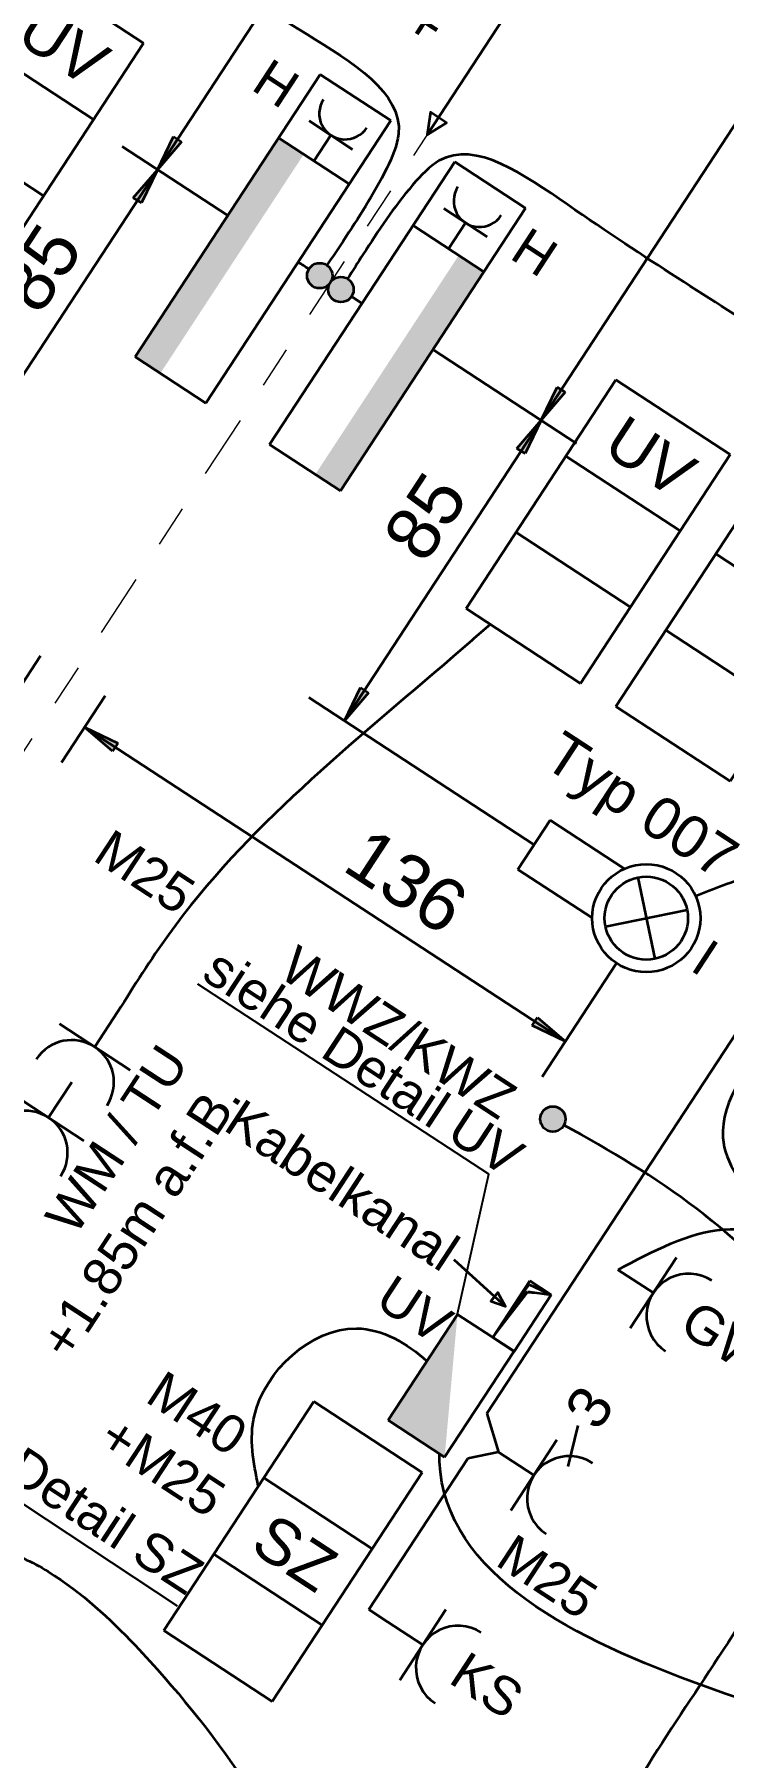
# Model space of a CAD drawing. Header units: metres. Extents: x 2696276 to 2696381, y 1245119 to 1245220.
# Drawn here: x 2696299.272 to 2696300.903, y 1245175.166 to 1245179.247 of the extents above; entities that cross this region are included whole.
import ezdxf
from ezdxf.lldxf.tags import DXFTag

# ---------------------------------------------------------------- set-up
doc = ezdxf.new("R2010")
doc.units = ezdxf.units.M
doc.linetypes.add('000_hbf_Strichpunkt 3_1_1mm Achsen', pattern=[0.25, 0.15, -0.05, 0, -0.05])
doc.linetypes.add('_Hiddenline_', pattern=[3, 2, -1])
for name, color, linetype, lineweight, true_color in [('005_231.2__Schaltgerätekombinationen', 1, 'Continuous', 35, 0xff0000), ('010_232.3__Installationssysteme', 40, 'Continuous', 35, 0xffbf00), ('011_232.51_Lichtinstallationen allgemein', 150, 'Continuous', 35, 0x0080ff), ('011_232.51_Lichtinstallationen allgemein_Deckenltg', 150, 'Continuous', 35, 0x0080ff), ('011_232.51_Lichtinstallationen allgemein_Wandltg', 150, 'STRICHPUNKT', 35, 0x0080ff), ('013_232.61_Kraftinstallationen allgemein', 1, 'Continuous', 35, 0xff0000), ('013_232.61_Kraftinstallationen allgemein_Bodenltg', 1, 'STRICHLINIE', 35, 0xff0000), ('013_232.61_Kraftinstallationen allgemein_Deckenltg', 1, 'Continuous', 35, 0xff0000), ('016_232.70_HLKS-Installation_Bodenltg', 5, 'STRICHLINIE', 35, 0x0000ff), ('018_233.01_Innenleuchten', 150, 'Continuous', 35, 0x0080ff), ('044_237.31_KNX Installationen_Deckenltg', 134, 'Continuous', 35, 0x009999), ('E_Verteilungen', 1, 'Continuous', 35, 0xff0000)]:
    doc.layers.add(name, color=color, linetype=linetype, lineweight=lineweight, true_color=true_color)
doc.layers.add('1_M01_Achsen.V', color=7, linetype='Continuous')
doc.layers.add('X_Mass', color=7, linetype='Continuous', lineweight=35)
doc.styles.get("Standard").update_dxf_attribs({"font": 'arial.ttf'})
tags = doc.linetypes.add('STRICHLINIE', pattern=[19.05, 12.7, -6.35]).pattern_tags.tags
tags[6:7] = [DXFTag(74, 4), DXFTag(75, 0), DXFTag(340, '0'), DXFTag(46, 0.0), DXFTag(50, 0.0), DXFTag(44, 0.0), DXFTag(45, 0.0)]
tags[4:5] = [DXFTag(74, 4), DXFTag(75, 0), DXFTag(340, '0'), DXFTag(46, 0.0), DXFTag(50, 0.0), DXFTag(44, 0.0), DXFTag(45, 0.0)]
tags = doc.linetypes.add('STRICHPUNKT', pattern=[25.4, 12.7, -6.35, 0, -6.35]).pattern_tags.tags
tags[10:11] = [DXFTag(74, 4), DXFTag(75, 0), DXFTag(340, '0'), DXFTag(46, 0.0), DXFTag(50, 0.0), DXFTag(44, 0.0), DXFTag(45, 0.0)]
tags[8:9] = [DXFTag(74, 4), DXFTag(75, 0), DXFTag(340, '0'), DXFTag(46, 0.0), DXFTag(50, 0.0), DXFTag(44, 0.0), DXFTag(45, 0.0)]
tags[6:7] = [DXFTag(74, 4), DXFTag(75, 0), DXFTag(340, '0'), DXFTag(46, 0.0), DXFTag(50, 0.0), DXFTag(44, 0.0), DXFTag(45, 0.0)]
tags[4:5] = [DXFTag(74, 4), DXFTag(75, 0), DXFTag(340, '0'), DXFTag(46, 0.0), DXFTag(50, 0.0), DXFTag(44, 0.0), DXFTag(45, 0.0)]

# ---------------------------------------------------------------- blocks, each defined once
blk = doc.blocks.new('Maß-A0S2JCAI73', base_point=(-99.38, 748.96))
at = {"color": 0, "linetype": 'ByBlock', "lineweight": -2, "ltscale": 0.35}
for p, q in [((-45, 1023.96), (-24.35, 1023.96)), ((-36.14, 1015.29), (-35, 1023.96)), ((-35, 1023.96), (-33.86, 1015.29)), ((-35, 1023.96), (-35, 748.96)), ((-33.86, 1015.29), (-36.14, 1015.29)), ((-35, 833.95), (-36.14, 842.62)), ((-36.14, 842.62), (-33.86, 842.62)), ((-33.86, 842.62), (-35, 833.95)), ((-45, 833.95), (-15.11, 833.95)), ((-36.14, 825.27), (-35, 833.95)), ((-35, 833.95), (-33.86, 825.27)), ((-33.86, 825.27), (-36.14, 825.27)), ((-35, 748.96), (-36.14, 757.63)), ((-36.14, 757.63), (-33.86, 757.63)), ((-33.86, 757.63), (-35, 748.96)), ((-25, 748.96), (-99.38, 748.96))]:
    blk.add_line(p, q, dxfattribs=at)
for points in [[(-35, 1023.96), (-33.86, 1015.29), (-36.14, 1015.29)], [(-35, 833.95), (-36.14, 842.62), (-33.86, 842.62)], [(-35, 833.95), (-33.86, 825.27), (-36.14, 825.27)], [(-35, 748.96), (-36.14, 757.63), (-33.86, 757.63)]]:
    blk.add_solid(points, dxfattribs=at)
at = {"color": 0, "linetype": 'ByBlock', "lineweight": -2, "ltscale": 0.35, "char_height": 12.5, "attachment_point": 1, "rotation": 90}
for s, insert in [('{\\fArial;190}', (-51.71, 988.59)), ('{\\fArial;85}', (-51.79, 789.5))]:
    blk.add_mtext(s, dxfattribs=dict(at, insert=insert))
blk = doc.blocks.new('1_Anschlusspunkt-A0S2JCBC73', base_point=(163.46, 694.02))
at = {"lineweight": -2}
blk.add_hatch(color=0, dxfattribs=at).paths.add_polyline_path([(166.41, 700.02), (167.19, 699.93), (167.93, 699.64), (168.56, 699.16), (169.05, 698.54), (169.35, 697.81), (169.46, 697.02), (169.35, 696.24), (169.05, 695.51), (168.56, 694.88), (167.93, 694.41), (167.19, 694.11), (166.41, 694.02), (165.64, 694.14), (164.93, 694.44), (164.32, 694.92), (163.85, 695.54), (163.56, 696.25), (163.46, 697.02), (163.56, 697.79), (163.85, 698.51), (164.32, 699.13), (164.93, 699.6), (165.64, 699.91)])
at = {"color": 0, "lineweight": -2}
blk.add_circle((166.46, 697.02), 3, dxfattribs=at)
blk = doc.blocks.new('0_232.51_Lichtinstallationen allgemein_AP-Ltg-A0S2JCCI73', base_point=(19.89, 833.98))
at = {"color": 0, "linetype": 'ByBlock', "lineweight": -2, "ltscale": 0.35}
blk.add_line((22.89, 833.98), (19.89, 833.98), dxfattribs=at)
blk = doc.blocks.new('0_232.61_Kraftinstallationen allgemein_Bodenltg-A0S2JCE473', base_point=(198.89, 675.62))
at = {"color": 0, "linetype": 'ByBlock', "lineweight": -2, "ltscale": 0.35}
blk.add_open_spline([(198.89, 675.62), (203.45, 683.92), (217.29, 709.12), (257.95, 703.39), (282.74, 704.16), (289.34, 706.32)], degree=3, knots=[0, 0, 0, 0, 26.752991, 81.225484, 102.067015, 102.067015, 102.067015, 102.067015], dxfattribs=at)
blk = doc.blocks.new('0_232.3_Lichtinstallationen allgemein_Wandltg-A0S2JCEC73', base_point=(4.89, 833.84))
at = {"color": 0, "lineweight": -2}
blk.add_open_spline([(7.89, 833.89), (6.89, 833.87), (5.89, 833.85), (4.89, 833.84)], degree=3, dxfattribs=at)
blk = doc.blocks.new('Maß-A0S2JCF273', base_point=(-131.11, 704))
at = {"color": 0, "linetype": 'ByBlock', "lineweight": -2, "ltscale": 0.35}
for p, q in [((-131.11, 704), (-131.11, 736.16)), ((4.89, 704), (4.89, 722.4)), ((-131.11, 714), (-122.43, 715.14)), ((-122.43, 715.14), (-122.43, 712.86)), ((-3.79, 712.86), (-3.79, 715.14)), ((-3.79, 715.14), (4.89, 714)), ((-122.43, 712.86), (-131.11, 714)), ((-131.11, 714), (4.89, 714)), ((4.89, 714), (-3.79, 712.86))]:
    blk.add_line(p, q, dxfattribs=at)
for points in [[(-131.11, 714), (-122.43, 715.14), (-122.43, 712.86)], [(4.89, 714), (-3.79, 712.86), (-3.79, 715.14)]]:
    blk.add_solid(points, dxfattribs=at)
at = {"color": 0, "linetype": 'ByBlock', "lineweight": -2, "ltscale": 0.35, "insert": (-95.77, 730.75), "char_height": 12.5, "attachment_point": 1}
blk.add_mtext('{\\fArial;136}', dxfattribs=at)
blk = doc.blocks.new('0_232.51_Lichtinstallationen allgemein_Deckenltg-A0S2JCG073', base_point=(165.87, 759.7))
at = {"color": 0, "linetype": 'ByBlock', "lineweight": -2, "ltscale": 0.35}
blk.add_open_spline([(418.39, 873.13), (415.94, 872.3), (399.6, 866.76), (351.05, 872.55), (267.06, 842.68), (197.06, 801.98), (168.46, 763.53), (165.87, 759.7)], degree=3, knots=[0, 0, 0, 0, 7.756546, 51.594232, 141.572496, 271.081055, 284.960106, 284.960106, 284.960106, 284.960106], dxfattribs=at)
blk = doc.blocks.new('0_232.51_Lichtinstallationen allgemein_Deckenltg-A0S2JCGW73', base_point=(285.32, 418.48))
at = {"color": 0, "linetype": 'ByBlock', "lineweight": -2, "ltscale": 0.35}
blk.add_open_spline([(285.6, 648.37), (285.87, 630.88), (287.07, 552.49), (315.75, 447.68), (380.82, 420.72), (387.89, 418.48)], degree=3, knots=[0, 0, 0, 0, 53.383036, 239.232354, 261.509464, 261.509464, 261.509464, 261.509464], dxfattribs=at)
blk = doc.blocks.new('LED-Deckenleuchte mit Trafotunnel-A0S2JCHO73', base_point=(127.16, 736.16))
at = {"color": 0, "lineweight": -2}
for p, q in [((127.16, 742), (127.16, 755.92)), ((127.16, 755.92), (148.15, 755.92)), ((151.93, 742), (165.86, 755.92)), ((151.93, 755.92), (165.86, 742)), ((148.15, 742), (127.16, 742))]:
    blk.add_line(p, q, dxfattribs=at)
for radius in [12.8, 9.85]:
    blk.add_circle((158.89, 748.96), radius, dxfattribs=at)
blk = doc.blocks.new('Bemerkung-A0S2JCHQ73', base_point=(118.11, 765.75))
at = {"color": 0, "lineweight": -2, "insert": (118.11, 775.75), "char_height": 10, "attachment_point": 1}
blk.add_mtext('{\\fArial;Typ 007}', dxfattribs=at)
blk = doc.blocks.new('Gruppenzuleitung-A0S2JCHS73', base_point=(155.76, 545.26))
at = {"color": 0, "linetype": 'ByBlock', "lineweight": -2, "ltscale": 0.35}
for p, q in [((186.42, 610.06), (155.76, 610.06)), ((155.76, 610.06), (155.76, 545.26)), ((186.42, 545.26), (186.42, 610.06)), ((155.76, 588.46), (186.42, 588.46)), ((155.76, 566.86), (186.42, 566.86)), ((155.76, 545.26), (186.42, 545.26))]:
    blk.add_line(p, q, dxfattribs=at)
at = {"color": 0, "linetype": 'ByBlock', "lineweight": -2, "ltscale": 0.35, "insert": (161.99, 583.06), "char_height": 10.8, "attachment_point": 1}
blk.add_mtext('{\\fArial;SZ}', dxfattribs=at)
blk = doc.blocks.new('0_232.61_Kraftinstallationen allgemein_Deckenltg-A0S2JCIW73', base_point=(-63.8, 661.96))
at = {"color": 0, "linetype": 'ByBlock', "lineweight": -2, "ltscale": 0.35}
blk.add_open_spline([(-63.8, 792.43), (-62.56, 786.53), (-54.67, 751.99), (-38.26, 709.54), (-38.54, 670.98), (-38.61, 661.96)], degree=3, knots=[0, 0, 0, 0, 18.08326, 106.400448, 133.359213, 133.359213, 133.359213, 133.359213], dxfattribs=at)
blk = doc.blocks.new('0_232.51_Lichtinstallationen allgemein_AP-Ltg-A0S2JCJA73', base_point=(191.59, 623.97))
at = {"color": 0, "linetype": 'ByBlock', "lineweight": -2, "ltscale": 0.35}
for p, q in [((198.89, 831.04), (191.59, 826.73)), ((191.59, 826.73), (191.59, 630.12)), ((191.59, 630.12), (198.89, 623.97))]:
    blk.add_line(p, q, dxfattribs=at)
blk = doc.blocks.new('0_232.51_Lichtinstallationen allgemein_Deckenltg-A0S2JCM473', base_point=(16.74, 836.97))
at = {"color": 0, "linetype": 'ByBlock', "lineweight": -2, "ltscale": 0.35}
blk.add_open_spline([(418.39, 874.75), (413.36, 873.84), (396.99, 870.85), (363.83, 877.24), (314.8, 879.97), (248.54, 880.92), (179.62, 879.93), (109.15, 880.49), (64.43, 879.37), (20.42, 881.22), (16.68, 859.82), (16.73, 848.3), (16.77, 839.26), (16.82, 836.97)], degree=3, knots=[0, 0, 0, 0, 15.268094, 49.674885, 99.570193, 163.088545, 247.762841, 308.628162, 368.074305, 400.157717, 408.76289, 428.867131, 435.74711, 435.74711, 435.74711, 435.74711], dxfattribs=at)
blk = doc.blocks.new('Maß-A0S2JCNA73', base_point=(22.88, 704))
at = {"color": 0, "linetype": 'ByBlock', "lineweight": -2, "ltscale": 0.35}
for p, q in [((158.89, 704), (158.89, 736.16)), ((22.88, 704), (22.88, 722.9)), ((22.88, 714), (31.55, 715.14)), ((31.55, 715.14), (31.55, 712.86)), ((150.22, 712.86), (150.22, 715.14)), ((150.22, 715.14), (158.89, 714)), ((31.55, 712.86), (22.88, 714)), ((158.89, 714), (22.88, 714)), ((158.89, 714), (150.22, 712.86))]:
    blk.add_line(p, q, dxfattribs=at)
for points in [[(22.88, 714), (31.55, 715.14), (31.55, 712.86)], [(158.89, 714), (150.22, 712.86), (150.22, 715.14)]]:
    blk.add_solid(points, dxfattribs=at)
at = {"color": 0, "linetype": 'ByBlock', "lineweight": -2, "ltscale": 0.35, "insert": (92.05, 731.53), "char_height": 12.5, "attachment_point": 1}
blk.add_mtext('{\\fArial;136}', dxfattribs=at)
blk = doc.blocks.new('Maß-A0S2JCNU73', base_point=(42.89, 748.96))
at = {"color": 0, "linetype": 'ByBlock', "lineweight": -2, "ltscale": 0.35}
for p, q in [((83.5, 1023.97), (55.59, 1023.97)), ((72.36, 1015.3), (73.5, 1023.97)), ((73.5, 1023.97), (74.64, 1015.3)), ((73.5, 1023.97), (73.5, 748.96)), ((74.64, 1015.3), (72.36, 1015.3)), ((73.5, 834), (72.36, 842.68)), ((72.36, 842.68), (74.64, 842.68)), ((74.64, 842.68), (73.5, 834)), ((83.5, 834), (42.89, 834)), ((72.36, 825.32), (73.5, 834)), ((73.5, 834), (74.64, 825.32)), ((74.64, 825.32), (72.36, 825.32)), ((73.5, 748.96), (72.36, 757.63)), ((72.36, 757.63), (74.64, 757.63)), ((74.64, 757.63), (73.5, 748.96)), ((63.5, 748.96), (127.16, 748.96))]:
    blk.add_line(p, q, dxfattribs=at)
for points in [[(73.5, 1023.97), (74.64, 1015.3), (72.36, 1015.3)], [(73.5, 834), (72.36, 842.68), (74.64, 842.68)], [(73.5, 834), (74.64, 825.32), (72.36, 825.32)], [(73.5, 748.96), (72.36, 757.63), (74.64, 757.63)]]:
    blk.add_solid(points, dxfattribs=at)
at = {"color": 0, "linetype": 'ByBlock', "lineweight": -2, "ltscale": 0.35, "char_height": 12.5, "attachment_point": 1, "rotation": 90}
for s, insert in [('{\\fArial;190}', (56.69, 986.03)), ('{\\fArial;85}', (56.75, 790.17))]:
    blk.add_mtext(s, dxfattribs=dict(at, insert=insert))
blk = doc.blocks.new('0_232.51_Lichtinstallationen allgemein_Deckenltg-A0S2JCNW73', base_point=(106.96, 388.61))
at = {"color": 0, "linetype": 'ByBlock', "lineweight": -2, "ltscale": 0.35}
blk.add_open_spline([(106.96, 527.05), (108.33, 531.73), (110.99, 540.87), (130.8, 542.86), (169.63, 535.93), (253.71, 501.79), (308.92, 417.85), (372.45, 393.83), (387.89, 388.61)], degree=3, knots=[0, 0, 0, 0, 13.300958, 25.971751, 52.94677, 135.589098, 286.803525, 335.714819, 335.714819, 335.714819, 335.714819], dxfattribs=at)
blk = doc.blocks.new('Steckdose T13_ UP-A0S2JCRK73', base_point=(198.89, 565.97))
at = {"color": 0, "lineweight": -2}
for p, q in [((208.89, 585.97), (208.89, 565.97)), ((208.89, 575.97), (198.89, 575.97))]:
    blk.add_line(p, q, dxfattribs=at)
blk.add_ellipse((218.89, 575.97), major_axis=(0, 10), ratio=1, start_param=0, end_param=3.141593, dxfattribs=at)
blk = doc.blocks.new('Gruppenzuleitung-A0S2JCV073', base_point=(-86.48, 792.43))
at = {"color": 0, "linetype": 'ByBlock', "lineweight": -2, "ltscale": 0.35}
for p, q in [((-86.48, 792.43), (-86.48, 857.23)), ((-86.48, 857.23), (-54.14, 857.23)), ((-54.14, 857.23), (-54.14, 792.43)), ((-54.14, 835.63), (-86.48, 835.63)), ((-54.14, 814.03), (-86.48, 814.03)), ((-54.14, 792.43), (-86.48, 792.43))]:
    blk.add_line(p, q, dxfattribs=at)
at = {"color": 0, "linetype": 'ByBlock', "lineweight": -2, "ltscale": 0.35, "insert": (-80.15, 851.83), "char_height": 10.8, "attachment_point": 1}
blk.add_mtext('{\\fArial;UV}', dxfattribs=at)
blk = doc.blocks.new('Spiegelschrank mit Steckdose L.-A0S2JCVM73', base_point=(22.89, 794))
at = {"color": 0, "lineweight": -2}
for p, q in [((22.89, 794), (22.89, 874)), ((22.89, 874), (42.89, 874)), ((42.89, 874), (42.89, 794)), ((26.76, 863.33), (39.02, 863.33)), ((32.89, 863.33), (32.89, 856)), ((22.89, 856), (42.89, 856)), ((42.89, 794), (22.89, 794))]:
    blk.add_line(p, q, dxfattribs=at)
blk.add_ellipse((32.89, 869.46), major_axis=(-6.13, 0), ratio=1, start_param=0, end_param=3.141593, dxfattribs=at)
blk.add_solid([(35.8, 856), (42.89, 856), (35.8, 794), (42.89, 794)], dxfattribs=at)
blk = doc.blocks.new('Steckdose T13_ UP_ 3-fach-A0S2JCVW73', base_point=(198.89, 613.97))
at = {"color": 0, "lineweight": -2}
for p, q in [((214.58, 630.14), (211.2, 639.59)), ((208.89, 613.97), (208.89, 633.97)), ((208.89, 623.97), (198.89, 623.97))]:
    blk.add_line(p, q, dxfattribs=at)
blk.add_ellipse((218.89, 623.97), major_axis=(0, 10), ratio=1, start_param=0, end_param=3.141593, dxfattribs=at)
at = {"color": 0, "lineweight": -2, "insert": (206.02, 640.76), "char_height": 10, "attachment_point": 1, "rotation": 90}
blk.add_mtext('{\\fArial;3}', dxfattribs=at)
blk = doc.blocks.new('Gruppenzuleitung-A0S2JCX473', base_point=(83.05, 786.95))
at = {"color": 0, "linetype": 'ByBlock', "lineweight": -2, "ltscale": 0.35}
for p, q in [((115.39, 851.75), (83.05, 851.75)), ((83.05, 851.75), (83.05, 786.95)), ((115.39, 786.95), (115.39, 851.75)), ((83.05, 830.15), (115.39, 830.15)), ((83.05, 808.55), (115.39, 808.55)), ((83.05, 786.95), (115.39, 786.95))]:
    blk.add_line(p, q, dxfattribs=at)
at = {"color": 0, "linetype": 'ByBlock', "lineweight": -2, "ltscale": 0.35, "insert": (89.39, 846.35), "char_height": 10.8, "attachment_point": 1}
blk.add_mtext('{\\fArial;UV}', dxfattribs=at)
blk = doc.blocks.new('Unterverteiler-A0S2JCY473', base_point=(172.89, 615.96))
at = {"color": 0, "lineweight": -2}
for p, q in [((172.89, 615.96), (172.89, 645.96)), ((172.89, 645.96), (188.89, 645.96)), ((188.89, 645.96), (188.89, 615.96)), ((188.89, 615.96), (172.89, 615.96))]:
    blk.add_line(p, q, dxfattribs=at)
blk.add_solid([(188.89, 615.96), (172.89, 615.96), (172.89, 645.96)], dxfattribs=at)
blk = doc.blocks.new('Kabelkanal-A0S2JCYU73', base_point=(182.89, 645.96))
at = {"color": 0, "lineweight": -2}
for p, q in [((188.89, 661.96), (182.89, 661.96)), ((182.89, 645.96), (182.89, 661.96)), ((183.19, 661.16), (188.89, 661.96)), ((183.8, 659.55), (188.89, 661.96)), ((188.89, 645.96), (188.89, 661.96)), ((182.89, 645.96), (183.19, 661.16)), ((182.89, 645.96), (183.8, 659.55)), ((188.89, 645.96), (182.89, 645.96))]:
    blk.add_line(p, q, dxfattribs=at)
at = {"color": 0, "linetype": '_Hiddenline_', "lineweight": 18}
for p, q in [((188.89, 661.96), (183.94, 659.16)), ((183.94, 659.16), (182.89, 645.96))]:
    blk.add_line(p, q, dxfattribs=at)
blk = doc.blocks.new('0_232.70_HLKS-Installation_Bodenltg-A0S2JCYW73', base_point=(169.45, 670.27))
at = {"color": 0, "lineweight": -2}
blk.add_open_spline([(354.27, 687.99), (353.32, 685.8), (346.37, 669.68), (313.09, 670.12), (276.58, 671.6), (234.75, 699.17), (193.93, 699.29), (169.45, 697.27)], degree=3, knots=[0, 0, 0, 0, 6.994743, 51.51331, 77.301886, 120.453692, 194.166836, 194.166836, 194.166836, 194.166836], dxfattribs=at)
blk = doc.blocks.new('0_237.31_KNX Installationen_Deckenltg-A0S2JD3G73', base_point=(187.45, 598.3))
at = {"color": 0, "linetype": 'ByBlock', "lineweight": -2, "ltscale": 0.35}
blk.add_open_spline([(436.17, 702.69), (425.13, 691.74), (378.6, 645.55), (302.71, 605.41), (203.45, 592.22), (187.77, 615.47), (187.45, 615.96)], degree=3, knots=[0, 0, 0, 0, 46.241143, 194.895638, 276.882728, 278.643464, 278.643464, 278.643464, 278.643464], dxfattribs=at)
blk = doc.blocks.new('0_232.61_Kraftinstallationen allgemein_Deckenltg-A0S2JD5O73', base_point=(66.16, 661.96))
at = {"color": 0, "linetype": 'ByBlock', "lineweight": -2, "ltscale": 0.35}
blk.add_open_spline([(89.88, 786.95), (88.84, 783.22), (79.33, 749.28), (65.44, 707.98), (66.24, 669.23), (66.39, 661.96)], degree=3, knots=[0, 0, 0, 0, 11.616927, 105.871692, 127.637931, 127.637931, 127.637931, 127.637931], dxfattribs=at)
blk = doc.blocks.new('1_Anschlusspunkt-A0S2JD6K73', base_point=(7.89, 830.97))
at = {"lineweight": -2}
blk.add_hatch(color=0, dxfattribs=at).paths.add_polyline_path([(13.89, 834.02), (13.8, 833.24), (13.51, 832.5), (13.03, 831.87), (12.41, 831.38), (11.68, 831.08), (10.89, 830.97), (10.11, 831.08), (9.38, 831.38), (8.75, 831.87), (8.28, 832.5), (7.99, 833.24), (7.89, 834.02), (8.01, 834.79), (8.31, 835.5), (8.79, 836.11), (9.41, 836.58), (10.13, 836.87), (10.89, 836.97), (11.66, 836.87), (12.38, 836.58), (13, 836.11), (13.48, 835.5), (13.78, 834.79)])
at = {"color": 0, "lineweight": -2}
blk.add_circle((10.89, 833.97), 3, dxfattribs=at)
blk = doc.blocks.new('0_232.61_Kraftinstallationen allgemein_Deckenltg-A0S2JDBM73', base_point=(144.45, 586.07))
at = {"color": 0, "linetype": 'ByBlock', "lineweight": -2, "ltscale": 0.35}
blk.add_open_spline([(155.76, 586.07), (151.75, 590.16), (140.16, 601.97), (147.85, 632.81), (166.85, 633.72), (172.89, 632.69)], degree=3, knots=[0, 0, 0, 0, 16.809467, 48.553845, 66.942485, 66.942485, 66.942485, 66.942485], dxfattribs=at)
blk = doc.blocks.new('0_232.51_Lichtinstallationen allgemein_AP-Ltg-A0S2JDCI73', base_point=(193.64, 575.97))
at = {"color": 0, "linetype": 'ByBlock', "lineweight": -2, "ltscale": 0.35}
for p, q in [((198.89, 623.97), (193.64, 618.72)), ((193.64, 618.72), (193.64, 575.97)), ((193.64, 575.97), (198.89, 575.97))]:
    blk.add_line(p, q, dxfattribs=at)
blk = doc.blocks.new('Steckdose T23_ UP-A0S2JDIW73', base_point=(56.39, 621.96))
at = {"color": 0, "lineweight": -2}
for p, q in [((66.39, 631.96), (66.39, 641.96)), ((56.39, 631.96), (76.39, 631.96))]:
    blk.add_line(p, q, dxfattribs=at)
blk.add_ellipse((66.39, 621.96), major_axis=(10, 0), ratio=1, start_param=0, end_param=3.141592, dxfattribs=at)
blk = doc.blocks.new('Spiegelschrank mit Steckdose L.-A0S2JDLK73', base_point=(-15.11, 793.95))
at = {"color": 0, "lineweight": -2}
for p, q in [((-15.11, 873.95), (-15.11, 793.95)), ((4.89, 873.95), (-15.11, 873.95)), ((4.89, 793.95), (4.89, 873.95)), ((1.02, 863.28), (-11.24, 863.28)), ((-5.11, 863.28), (-5.11, 855.95)), ((4.89, 855.95), (-15.11, 855.95)), ((-15.11, 793.95), (4.89, 793.95))]:
    blk.add_line(p, q, dxfattribs=at)
blk.add_ellipse((-5.11, 869.41), major_axis=(-6.13, 0), ratio=1, start_param=0, end_param=3.141593, dxfattribs=at)
blk.add_solid([(-8.01, 855.95), (-15.11, 855.95), (-8.01, 793.95), (-15.11, 793.95)], dxfattribs=at)
blk = doc.blocks.new('Bemerkung 1-A0S2JDLO73', base_point=(-6.42, 893.77))
at = {"color": 0, "lineweight": -2, "insert": (-6.42, 893.77), "char_height": 10, "attachment_point": 1, "rotation": 90}
blk.add_mtext('{\\fArial;+1.95m a.f.B.}', dxfattribs=at)
blk = doc.blocks.new('Steckdose T23_ UP-A0S2JDNG73', base_point=(56.39, 641.96))
at = {"color": 0, "lineweight": -2}
for p, q in [((66.39, 651.96), (66.39, 661.96)), ((56.39, 651.96), (76.39, 651.96))]:
    blk.add_line(p, q, dxfattribs=at)
blk.add_ellipse((66.39, 641.96), major_axis=(10, 0), ratio=1, start_param=0, end_param=3.141592, dxfattribs=at)
blk = doc.blocks.new('0_232.51_Lichtinstallationen allgemein_Deckenltg-A0S2JDO873', base_point=(197.85, 390.18))
at = {"color": 0, "linetype": 'ByBlock', "lineweight": -2, "ltscale": 0.35}
blk.add_open_spline([(198.89, 745.71), (198.09, 733.99), (196.15, 705.6), (255.28, 705.86), (271.33, 642.28), (266.51, 573.65), (280.37, 477.65), (339.43, 417.42), (380.63, 393.73), (387.89, 390.18)], degree=3, knots=[0, 0, 0, 0, 30.503879, 73.928971, 130.666595, 196.741161, 289.897853, 408.484835, 432.7262, 432.7262, 432.7262, 432.7262], dxfattribs=at)
blk = doc.blocks.new('Steckdose T13_ UP-A0S2JDRO73', base_point=(198.89, 665.62))
at = {"color": 0, "lineweight": -2}
for p, q in [((208.89, 665.62), (208.89, 685.62)), ((208.89, 675.62), (198.89, 675.62))]:
    blk.add_line(p, q, dxfattribs=at)
blk.add_ellipse((218.89, 675.62), major_axis=(0, 10), ratio=1, start_param=0, end_param=3.141593, dxfattribs=at)
blk = doc.blocks.new('0_232.51_Lichtinstallationen allgemein_Deckenltg-A0S2JDTG73', base_point=(-390.61, 836.97))
at = {"color": 0, "linetype": 'ByBlock', "lineweight": -2, "ltscale": 0.35}
blk.add_open_spline([(-390.61, 874.75), (-385.57, 873.84), (-369.2, 870.85), (-336.04, 877.24), (-287.01, 879.97), (-220.75, 880.92), (-151.83, 879.93), (-81.36, 880.49), (-36.64, 879.37), (7.36, 881.22), (11.11, 859.82), (11.05, 848.3), (11.01, 839.26), (10.97, 836.97)], degree=3, knots=[0, 0, 0, 0, 15.268094, 49.674885, 99.570193, 163.088545, 247.762841, 308.628162, 368.074305, 400.157717, 408.76289, 428.867131, 435.747106, 435.747106, 435.747106, 435.747106], dxfattribs=at)
blk = doc.blocks.new('Gruppenzuleitung-A0S2JDXM73', base_point=(125.39, 786.95))
at = {"color": 0, "linetype": 'ByBlock', "lineweight": -2, "ltscale": 0.35}
for p, q in [((125.39, 786.95), (125.39, 851.75)), ((125.39, 851.75), (157.73, 851.75)), ((157.73, 851.75), (157.73, 786.95)), ((157.73, 830.15), (125.39, 830.15)), ((157.73, 808.55), (125.39, 808.55)), ((157.73, 786.95), (125.39, 786.95))]:
    blk.add_line(p, q, dxfattribs=at)
at = {"color": 0, "linetype": 'ByBlock', "lineweight": -2, "ltscale": 0.35, "insert": (131.73, 846.35), "char_height": 10.8, "attachment_point": 1}
blk.add_mtext('{\\fArial;UV}', dxfattribs=at)
blk = doc.blocks.new('1_Anschlusspunkt-A0S2JDZ673', base_point=(13.89, 830.97))
at = {"lineweight": -2}
blk.add_hatch(color=0, dxfattribs=at).paths.add_polyline_path([(16.84, 836.97), (17.63, 836.88), (18.36, 836.59), (19, 836.11), (19.48, 835.49), (19.79, 834.76), (19.89, 833.97), (19.79, 833.19), (19.48, 832.46), (19, 831.83), (18.36, 831.36), (17.63, 831.06), (16.84, 830.97), (16.08, 831.09), (15.36, 831.39), (14.75, 831.87), (14.29, 832.49), (13.99, 833.2), (13.89, 833.97), (13.99, 834.74), (14.29, 835.46), (14.75, 836.08), (15.36, 836.55), (16.08, 836.86)])
at = {"color": 0, "lineweight": -2}
blk.add_circle((16.89, 833.97), 3, dxfattribs=at)
blk = doc.blocks.new('A$C4181af03')
at = {"layer": '1_M01_Achsen.V', "color": 62, "linetype": '000_hbf_Strichpunkt 3_1_1mm Achsen', "lineweight": 13, "true_color": 0x8cbb26}
blk.add_line((0.1389, 17.8496), (0.1389, -15.1504), dxfattribs=at)
blk.add_line((0.1389, 17.8496), (0.1389, -15.1504), dxfattribs=at)
blk = doc.blocks.new('A$Ccc2696ef')
blk.add_blockref('A$C4181af03', (0, 0))

msp = doc.modelspace()

# ---------------------------------------------------------------- linework, layer by layer
at = {"linetype": 'Continuous', "ltscale": 0.35}
for points in [[(2696300.2732, 1245176.2153), (2696300.2734, 1245176.2163), (2696300.3473, 1245176.5472), (2696299.6589, 1245176.9977), (2696299.6589, 1245176.9977)], [(2696297.711, 1245175.2022), (2696298.5225, 1245176.2439), (2696299.6096, 1245175.5249)]]:
    msp.add_lwpolyline(points, dxfattribs=at)
at = {"layer": '010_232.3__Installationssysteme', "linetype": 'Continuous', "ltscale": 0.35}
msp.add_lwpolyline([(2696300.2648, 1245176.3451), (2696300.3867, 1245176.2338), (2696300.3685, 1245176.2669), (2696300.3522, 1245176.2467), (2696300.3862, 1245176.2348)], dxfattribs=at)
at = {"layer": '018_233.01_Innenleuchten', "linetype": 'Continuous', "ltscale": 0.35}
msp.add_lwpolyline([(2696300.4501, 1245179.5406), (2696300.5192, 1245179.4953), (2696300.2011, 1245179.0092), (2696300.2474, 1245179.0374), (2696300.2097, 1245179.0628), (2696300.2015, 1245179.0091)], dxfattribs=at)

# ---------------------------------------------------------------- block references
at = {"rotation": 326.8000002754653}
msp.add_blockref('A$Ccc2696ef', (2696295.2894, 1245171.7568), dxfattribs=at)
at = {"layer": '005_231.2__Schaltgerätekombinationen', "linetype": 'Continuous', "ltscale": 0.35, "xscale": 0.01, "yscale": 0.01, "zscale": 0.01, "rotation": 326.8000002754653}
msp.add_blockref('Unterverteiler-A0S2JCY473', (2696300.1089, 1245175.9643), dxfattribs=at)
at = {"layer": '010_232.3__Installationssysteme', "linetype": 'Continuous', "ltscale": 0.35, "xscale": 0.01, "yscale": 0.01, "zscale": 0.01, "rotation": 326.8000002754653}
msp.add_blockref('Kabelkanal-A0S2JCYU73', (2696300.3568, 1245176.1605), dxfattribs=at)
at = {"layer": '011_232.51_Lichtinstallationen allgemein', "linetype": 'Continuous', "ltscale": 0.35, "xscale": 0.01, "yscale": 0.01, "zscale": 0.01, "rotation": 326.8000002754653}
for name, p in [('Spiegelschrank mit Steckdose L.-A0S2JDLK73', (2696299.5104, 1245178.483)), ('Spiegelschrank mit Steckdose L.-A0S2JCVM73', (2696299.8286, 1245178.2754)), ('1_Anschlusspunkt-A0S2JD6K73', (2696299.9056, 1245178.6669)), ('1_Anschlusspunkt-A0S2JDZ673', (2696299.9558, 1245178.634)), ('Bemerkung-A0S2JCHQ73', (2696300.4706, 1245177.5176)), ('Steckdose T13_ UP_ 3-fach-A0S2JCVW73', (2696300.3155, 1245175.8052)), ('Steckdose T13_ UP-A0S2JCRK73', (2696300.0527, 1245175.4036))]:
    msp.add_blockref(name, p, dxfattribs=at)
at = {"layer": '011_232.51_Lichtinstallationen allgemein_Deckenltg', "ltscale": 0.35, "xscale": 0.01, "yscale": 0.01, "zscale": 0.01, "rotation": 326.8000002754653}
for name, p in [('0_232.51_Lichtinstallationen allgemein_Deckenltg-A0S2JDTG73', (2696296.6039, 1245180.8991)), ('0_232.51_Lichtinstallationen allgemein_Deckenltg-A0S2JCM473', (2696300.0124, 1245178.6687)), ('0_232.51_Lichtinstallationen allgemein_Deckenltg-A0S2JCG073', (2696300.8371, 1245177.2055)), ('0_232.51_Lichtinstallationen allgemein_Deckenltg-A0S2JDO873', (2696299.0814, 1245173.9384)), ('0_232.51_Lichtinstallationen allgemein_Deckenltg-A0S2JCNW73', (2696298.3123, 1245174.4229)), ('0_232.51_Lichtinstallationen allgemein_Deckenltg-A0S2JCGW73', (2696299.9683, 1245173.6962))]:
    msp.add_blockref(name, p, dxfattribs=at)
at = {"layer": '011_232.51_Lichtinstallationen allgemein_Deckenltg', "linetype": 'STRICHPUNKT', "ltscale": 0.35, "xscale": 0.01, "yscale": 0.01, "zscale": 0.01, "rotation": 326.8000002754653}
for name, p in [('0_232.51_Lichtinstallationen allgemein_AP-Ltg-A0S2JCCI73', (2696300.0224, 1245178.6263)), ('0_232.51_Lichtinstallationen allgemein_AP-Ltg-A0S2JCJA73', (2696300.3092, 1245175.9289)), ('0_232.51_Lichtinstallationen allgemein_AP-Ltg-A0S2JDCI73', (2696300.0635, 1245175.516))]:
    msp.add_blockref(name, p, dxfattribs=at)
at = {"layer": '011_232.51_Lichtinstallationen allgemein_Wandltg', "linetype": 'STRICHPUNKT', "ltscale": 0.35, "xscale": 0.01, "yscale": 0.01, "zscale": 0.01, "rotation": 326.8000002754653}
msp.add_blockref('0_232.3_Lichtinstallationen allgemein_Wandltg-A0S2JCEC73', (2696299.8962, 1245178.7073), dxfattribs=at)
at = {"layer": '013_232.61_Kraftinstallationen allgemein', "ltscale": 0.35, "xscale": 0.01, "yscale": 0.01, "zscale": 0.01, "rotation": 326.8000002754653}
for name, p in [('Gruppenzuleitung-A0S2JCV073', (2696298.9048, 1245178.8611)), ('Gruppenzuleitung-A0S2JCX473', (2696300.2934, 1245177.8869)), ('Gruppenzuleitung-A0S2JDXM73', (2696300.6477, 1245177.6551)), ('Gruppenzuleitung-A0S2JCHS73', (2696299.5784, 1245175.4665))]:
    msp.add_blockref(name, p, dxfattribs=at)
at = {"layer": '013_232.61_Kraftinstallationen allgemein', "linetype": 'Continuous', "ltscale": 0.35, "xscale": 0.01, "yscale": 0.01, "zscale": 0.01, "rotation": 326.8000002754653}
for name, p in [('Steckdose T23_ UP-A0S2JDNG73', (2696299.2764, 1245176.8197)), ('Steckdose T23_ UP-A0S2JDIW73', (2696299.1669, 1245176.6524)), ('Steckdose T13_ UP-A0S2JDRO73', (2696300.5983, 1245176.2374))]:
    msp.add_blockref(name, p, dxfattribs=at)
at = {"layer": '013_232.61_Kraftinstallationen allgemein_Bodenltg', "ltscale": 0.35, "xscale": 0.01, "yscale": 0.01, "zscale": 0.01, "rotation": 326.8000002754653}
msp.add_blockref('0_232.61_Kraftinstallationen allgemein_Bodenltg-A0S2JCE473', (2696300.6531, 1245176.3211), dxfattribs=at)
at = {"layer": '013_232.61_Kraftinstallationen allgemein_Deckenltg', "linetype": 'ByBlock', "ltscale": 0.35, "xscale": 0.01, "yscale": 0.01, "zscale": 0.01, "rotation": 326.8000002754653}
for name, p in [('0_232.61_Kraftinstallationen allgemein_Deckenltg-A0S2JCIW73', (2696298.3802, 1245177.6452)), ('0_232.61_Kraftinstallationen allgemein_Deckenltg-A0S2JD5O73', (2696299.4676, 1245176.9336))]:
    msp.add_blockref(name, p, dxfattribs=at)
at = {"layer": '013_232.61_Kraftinstallationen allgemein_Deckenltg', "ltscale": 0.35, "xscale": 0.01, "yscale": 0.01, "zscale": 0.01, "rotation": 326.8000002754653}
msp.add_blockref('0_232.61_Kraftinstallationen allgemein_Deckenltg-A0S2JDBM73', (2696299.7072, 1245175.87), dxfattribs=at)
at = {"layer": '016_232.70_HLKS-Installation_Bodenltg', "linetype": 'STRICHLINIE', "ltscale": 0.35, "xscale": 0.01, "yscale": 0.01, "zscale": 0.01, "rotation": 326.8000002754653}
for name, p in [('1_Anschlusspunkt-A0S2JCBC73', (2696300.4574, 1245176.6692)), ('0_232.70_HLKS-Installation_Bodenltg-A0S2JCYW73', (2696300.3774, 1245176.4376))]:
    msp.add_blockref(name, p, dxfattribs=at)
at = {"layer": '018_233.01_Innenleuchten', "linetype": 'Continuous', "ltscale": 0.35, "xscale": 0.01, "yscale": 0.01, "zscale": 0.01, "rotation": 326.8000002754653}
for name, p in [('Bemerkung 1-A0S2JDLO73', (2696300.1296, 1245179.2707)), ('LED-Deckenleuchte mit Trafotunnel-A0S2JCHO73', (2696300.3844, 1245177.2204))]:
    msp.add_blockref(name, p, dxfattribs=at)
at = {"layer": '044_237.31_KNX Installationen_Deckenltg', "ltscale": 0.35, "xscale": 0.01, "yscale": 0.01, "zscale": 0.01, "rotation": 326.8000002754653}
msp.add_blockref('0_237.31_KNX Installationen_Deckenltg-A0S2JD3G73', (2696300.134, 1245175.7368), dxfattribs=at)
at = {"layer": 'X_Mass', "ltscale": 0.35, "xscale": 0.01, "yscale": 0.01, "zscale": 0.01, "rotation": 326.8000002754653}
for name, p in [('Maß-A0S2JCAI73', (2696298.5589, 1245178.568)), ('Maß-A0S2JCNU73', (2696299.7493, 1245177.789)), ('Maß-A0S2JCF273', (2696298.0472, 1245178.3655)), ('Maß-A0S2JCNA73', (2696299.3357, 1245177.5224))]:
    msp.add_blockref(name, p, dxfattribs=at)

# ---------------------------------------------------------------- texts
at = {"ltscale": 0.35, "char_height": 0.09, "rotation": 326.8, "line_spacing_factor": 1.002}
for s, insert, attachment_point in [('{\\fArial;siehe Detail UV}', (2696300.4383, 1245176.613), 3), ('{\\fArial;siehe Detail SZ}', (2696298.9675, 1245176.0899), 1)]:
    msp.add_mtext(s, dxfattribs=dict(at, insert=insert, attachment_point=attachment_point))
at = {"layer": '010_232.3__Installationssysteme', "linetype": 'Continuous', "ltscale": 0.35, "insert": (2696300.2854, 1245176.3887), "char_height": 0.09, "attachment_point": 3, "rotation": 326.8, "line_spacing_factor": 1.002}
msp.add_mtext('{\\fArial;Kabelkanal}', dxfattribs=at)
at = {"layer": '011_232.51_Lichtinstallationen allgemein', "linetype": 'Continuous', "ltscale": 0.35, "char_height": 0.09, "rotation": 326.8, "line_spacing_factor": 1.002}
for s, insert, attachment_point in [('{\\fArial;H}', (2696299.9069, 1245179.1437, -55), 3), ('{\\fArial;H}', (2696300.4427, 1245178.7938, -55), 1), ('{\\fArial;KS}', (2696300.298, 1245175.4203, 19), 1)]:
    msp.add_mtext(s, dxfattribs=dict(at, insert=insert, attachment_point=attachment_point))
at = {"layer": '013_232.61_Kraftinstallationen allgemein', "linetype": 'Continuous', "ltscale": 0.35, "insert": (2696299.5646, 1245176.8622), "char_height": 0.09, "attachment_point": 3, "rotation": 56.8, "line_spacing_factor": 1.002}
msp.add_mtext('{\\fArial;WM / TU\\P+1.85m a.f.B.}', dxfattribs=at)
at = {"layer": '013_232.61_Kraftinstallationen allgemein', "ltscale": 0.35, "insert": (2696300.8426, 1245176.253, 19), "char_height": 0.09, "attachment_point": 1, "rotation": 326.8, "line_spacing_factor": 1.002}
msp.add_mtext('{\\fArial;GWA}', dxfattribs=at)
at = {"layer": '013_232.61_Kraftinstallationen allgemein_Deckenltg', "ltscale": 0.35, "char_height": 0.09, "attachment_point": 2, "line_spacing_factor": 1.002}
for s, insert, rotation in [('{\\fArial;M25}', (2696299.5582, 1245177.3012), 326.8), ('{\\fArial;M40\\P+M25}', (2696299.6823, 1245176.0188), 326.7242)]:
    msp.add_mtext(s, dxfattribs=dict(at, insert=insert, rotation=rotation))
at = {"layer": '016_232.70_HLKS-Installation_Bodenltg', "linetype": 'STRICHLINIE', "ltscale": 0.35, "insert": (2696300.421, 1245176.749), "char_height": 0.09, "attachment_point": 3, "rotation": 326.8, "line_spacing_factor": 1.002}
msp.add_mtext('{\\fArial;WWZ/KWZ}', dxfattribs=at)
at = {"layer": '018_233.01_Innenleuchten', "linetype": 'Continuous', "ltscale": 0.35, "insert": (2696300.899, 1245177.0886, -55), "char_height": 0.09, "attachment_point": 3, "rotation": 326.8, "line_spacing_factor": 1.002}
msp.add_mtext('{\\fArial;I}', dxfattribs=at)
at = {"layer": '044_237.31_KNX Installationen_Deckenltg', "linetype": 'Continuous', "ltscale": 0.35, "insert": (2696300.5109, 1245175.632), "char_height": 0.09, "attachment_point": 2, "rotation": 326.8, "line_spacing_factor": 1.002}
msp.add_mtext('{\\fArial;M25}', dxfattribs=at)
at = {"layer": 'E_Verteilungen', "ltscale": 0.35, "insert": (2696300.1232, 1245176.3126, 32.7), "char_height": 0.09, "attachment_point": 1, "rotation": 326.8, "line_spacing_factor": 1.002}
msp.add_mtext('{\\fArial;UV}', dxfattribs=at)

doc.saveas('drawing.dxf')
